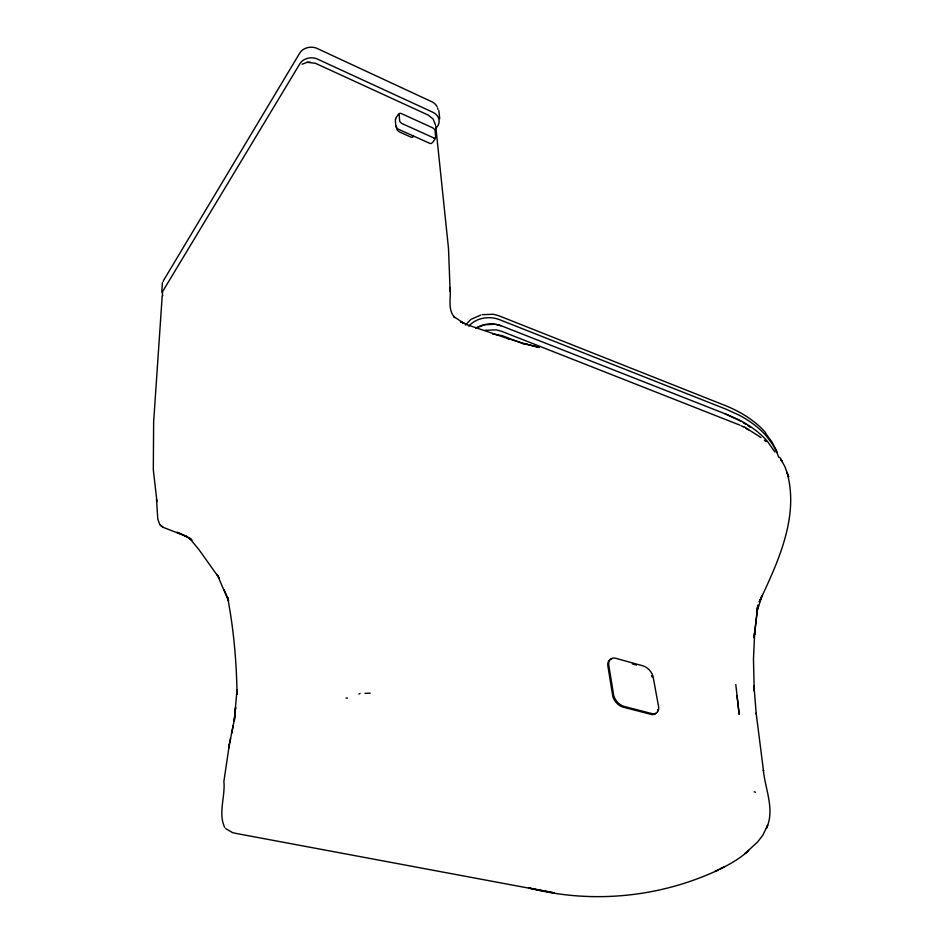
<?xml version="1.0" encoding="UTF-8"?>
<svg xmlns="http://www.w3.org/2000/svg" width="944" height="944" viewBox="0 0 944 944"><rect width="100%" height="100%" fill="white"/><g stroke="black" fill="none" stroke-linecap="round" stroke-linejoin="round"><path stroke-width="1.42" d="M161.754 292.121L162.427 282.61M756.581 612.786L757.855 605.246L754.586 634.333L754.763 631.241L753.465 659.172L754.244 691.032L753.961 685.899L756.238 714.042L756.156 713.109L763.519 771.047L763.377 770.151C765.124 789.137 775.13 809.633 766.481 828.277L767.625 825.268L762.787 835.275L757.572 841.989L744.91 853.659L748.686 850.426C740.497 858.202 730.503 863.913 720.39 868.834L724.461 866.71L715.092 871.336L718.419 869.931C659.903 897.425 591.628 904.175 528.947 887.985L554.376 892.918L237.534 833.705L232.696 832.691L225.687 828.584M162.215 295.649L153.648 421.874L153.306 469.687L156.964 501.63M757.855 605.246L754.032 637.802L754.917 630.332M230.607 738.173L228.613 748.155L234.277 719.953L235.599 707.386L234.277 721.086L237.003 689.781L237.027 694.312C236.578 661.98 233.734 629.636 227.693 597.871L228.566 600.962L217.12 574.353L219.232 578.141L198.901 549.573L189.13 537.738L191.915 540.251L188.8 537.679L190.948 539.142L180.575 533.679L176.847 532.31L187.797 536.912L163.088 527.318L159.819 524.652L157.79 519.153L156.48 498.939M229.392 744.297L223.881 781.467C225.463 796.347 217.911 813.374 224.731 827.463M231.516 733.783L233.298 725.275M756.663 612.715L761.855 596.112L759.236 602.071M761.855 596.112L759.413 601.682C777.903 562.235 799.462 516.616 787.013 472.401L788.677 477.074L784.83 466.489L779.72 457.285M395.607 118.378L398.474 114.141M435.597 128.998L438.134 125.387A12.827 10.549 -4 0 0 432.836 112.265L316.452 58.622A13.499 11.34 6 0 0 299.885 63.744L162.84 291.189A12.012 8.531 6.8 0 0 162.828 295.625M432.482 142.674L435.408 138.532M465.427 325.055L470.891 319.402L480.72 315.084M468.755 326.14C476.106 317.939 488.626 315.733 498.798 319.391L726.314 409.295L738.739 414.947A152.881 93.539 -10.5 0 1 766.552 436.234L772.711 444.471L777.349 453.108M475.646 328.288C483.045 323.544 492.65 322.718 500.886 325.633L727.281 414.628L739.695 420.245A152.869 93.137 -10.5 0 1 767.496 441.438L774.965 452.082M476.944 327.757L484.484 324.76L494.243 324.276M358.862 694.052L360.112 693.403M302.068 64.227L307.142 62.316L315.32 63.248L428.187 115.074L433.072 118.944L435.526 124.903M482.266 314.671L493.405 314.269L498.715 315.709L725.393 405.601C740.438 411.737 754.716 420.328 765.584 432.576M485.051 330.282L496.273 329.869L501.63 331.297L739.825 425.107M310.234 62.162L307.142 62.316M364.998 693.368L370.166 693.203M346.035 698.053L347.439 698.088M492.685 334.011L502.243 335.663L524.239 344.23M539.366 347.569L525.761 344.029L538.576 347.203M495.647 324.347L500.957 325.774M632.315 663.903L636.516 665.072M507.176 338.341L527.307 344.43M509.772 339.191L467.54 324.901L460.424 321.633L464.283 323.521L453.97 316.747L454.843 317.644C447.137 309.573 451.256 297.407 450.111 287.495L450.135 291.271L448.506 248.52L435.703 125.93M754.197 791.78L755.53 792.276M724.957 413.826L737.193 419.36A150.651 91.946 -10.5 0 1 740.91 421.366M744.108 426.759L761.006 437.556M160.445 525.265L163.088 527.318M764.428 440.223L766.139 441.698M765.442 433.178L771.519 441.261L776.086 449.769M227.292 597.08L228.011 598.732L224.106 589.729M776.523 451.031L778.729 457.356M736.993 695.586L739.176 714.455L735.801 684.577M438.842 110.483L439.727 118.673M396.433 126.177L396.645 128.75A3.776 1.9 36.9 0 0 400.008 132.195L410.782 137.022A3.752 1.888 37.1 0 0 413.354 135.971M611.96 658.877A11.092 7.092 49.8 0 0 607.865 665.945L612.833 696.436A11.269 7.281 50.7 0 0 623.123 707.162L651.702 714.537A11.175 7.104 51.3 0 0 656.847 712.39M651.655 675.739A10.998 6.927 50.4 0 1 652.092 676.978M657.756 709.451A11.175 7.104 51.3 0 1 657.602 710.537M395.996 118.944A3.068 1.534 36.8 0 0 395.324 119.912L395.866 126.508A3.08 1.546 36.8 0 0 398.604 129.328L429.768 143.335A3.033 1.522 37.5 0 0 431.691 143.11M741.075 425.673A153.306 92.96 -10.5 0 1 743.601 427.018M746.079 428.411A153.306 92.96 -10.5 0 1 748.474 429.839M743.306 422.759A150.651 91.946 -10.5 0 1 745.63 424.198M747.884 425.673A150.651 91.946 -10.5 0 1 750.303 427.349M163.253 281.524A11.93 8.531 7 0 1 163.56 280.439L299.72 53.112A13.405 11.328 6.4 0 1 316.157 48.002L431.738 101.704A12.732 10.549 -3.9 0 1 437.107 106.755M437.627 108.053A12.732 10.549 -3.9 0 1 437.933 109.41M652.623 713.794L624.043 706.395A11.281 7.281 50.7 0 1 613.753 695.669L608.774 665.166A11.092 7.092 49.8 0 1 614.981 658.098L643.029 665.862A10.998 6.927 50.4 0 1 653 676.234L658.534 706.336A11.186 7.104 51.3 0 1 652.623 713.794M433.638 137.859L402.415 123.747A3.092 1.546 36.9 0 1 399.666 120.915L399.111 114.318A3.08 1.534 36.9 0 1 401.247 113.516L432.281 127.652A3.033 1.499 37.5 0 1 434.983 130.425L435.691 137.01A3.044 1.51 37.6 0 1 433.638 137.859M781.573 460.519L780.735 459.138L782.316 461.805L781.573 460.519"/></g></svg>
